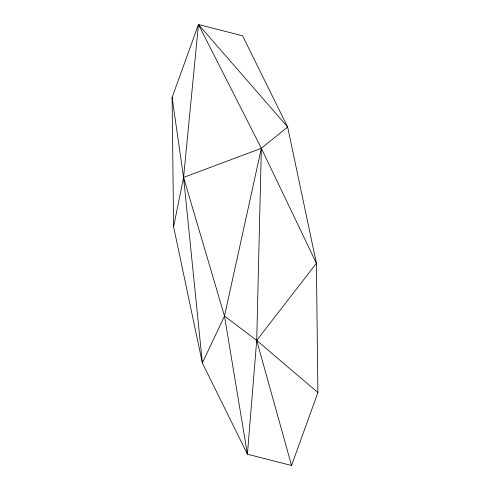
<?xml version="1.0" encoding="UTF-8"?>
<svg xmlns="http://www.w3.org/2000/svg" width="490" height="490" viewBox="0 0 490 490"><rect width="100%" height="100%" fill="white"/><g stroke="black" fill="none" stroke-linecap="round" stroke-linejoin="round"><path stroke-width="0.73" d="M198.456 24.5L261.354 148.28L224.5 316.081L202.364 362.998L183.572 177.417L261.354 148.28L287.636 127.002L198.456 24.5L183.572 177.417L173.601 226.723L202.364 362.998L247.413 454.205L291.544 465.5L317.894 392.57L316.399 263.277L287.636 127.002L242.587 35.794L198.456 24.5L172.106 97.43L173.601 226.723M172.106 97.43L183.572 177.417L224.5 316.081L256.711 340.415L317.894 392.57M291.544 465.5L256.711 340.415L261.354 148.28L316.399 263.277L256.711 340.415L247.413 454.205L224.5 316.081"/></g></svg>
